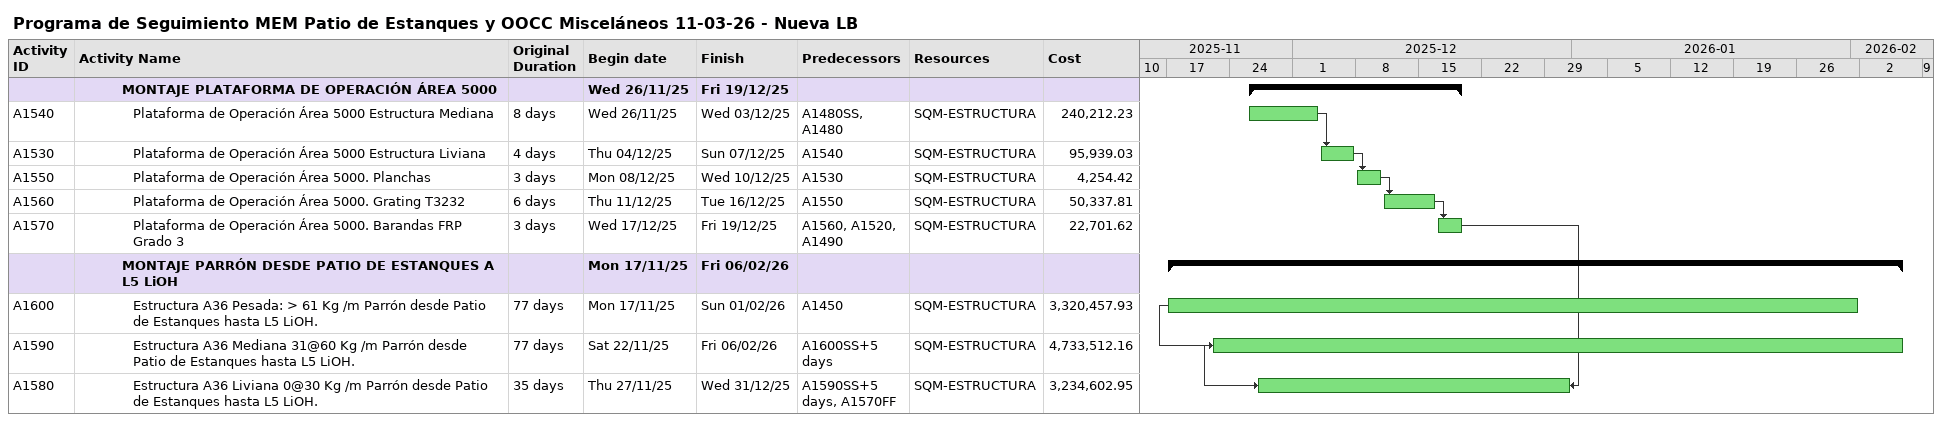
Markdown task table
Programa de Seguimiento MEM Patio de Estanques y OOCC Misceláneos 11-03-26 - Nueva LB

| ID | Level | Task | Original duration | Start | Finish | Predecessors | Resources | Cost |
|---|---|---|---|---|---|---|---|---|
|  | 5 | **MONTAJE PLATAFORMA DE OPERACIÓN ÁREA 5000** |  | 2025-11-26 | 2025-12-19 |  |  |  |
| A1540 | 6 | Plataforma de Operación Área 5000 Estructura Mediana | 8d | 2025-11-26 | 2025-12-03 | A1480SS, A1480 | SQM-ESTRUCTURA | 240212.23 |
| A1530 | 6 | Plataforma de Operación Área 5000 Estructura Liviana | 4d | 2025-12-04 | 2025-12-07 | A1540 | SQM-ESTRUCTURA | 95939.03 |
| A1550 | 6 | Plataforma de Operación Área 5000. Planchas | 3d | 2025-12-08 | 2025-12-10 | A1530 | SQM-ESTRUCTURA | 4254.42 |
| A1560 | 6 | Plataforma de Operación Área 5000. Grating T3232 | 6d | 2025-12-11 | 2025-12-16 | A1550 | SQM-ESTRUCTURA | 50337.81 |
| A1570 | 6 | Plataforma de Operación Área 5000. Barandas FRP Grado 3 | 3d | 2025-12-17 | 2025-12-19 | A1560, A1520, A1490 | SQM-ESTRUCTURA | 22701.62 |
|  | 5 | **MONTAJE PARRÓN DESDE PATIO DE ESTANQUES A L5 LiOH** |  | 2025-11-17 | 2026-02-06 |  |  |  |
| A1600 | 6 | Estructura A36 Pesada: > 61 Kg /m Parrón desde Patio de Estanques hasta L5 LiOH. | 77d | 2025-11-17 | 2026-02-01 | A1450 | SQM-ESTRUCTURA | 3320457.93 |
| A1590 | 6 | Estructura A36 Mediana 31@60 Kg /m Parrón desde Patio de Estanques hasta L5 LiOH. | 77d | 2025-11-22 | 2026-02-06 | A1600SS+5d | SQM-ESTRUCTURA | 4733512.16 |
| A1580 | 6 | Estructura A36 Liviana 0@30 Kg /m Parrón desde Patio de Estanques hasta L5 LiOH. | 35d | 2025-11-27 | 2025-12-31 | A1590SS+5d, A1570FF | SQM-ESTRUCTURA | 3234602.95 |
